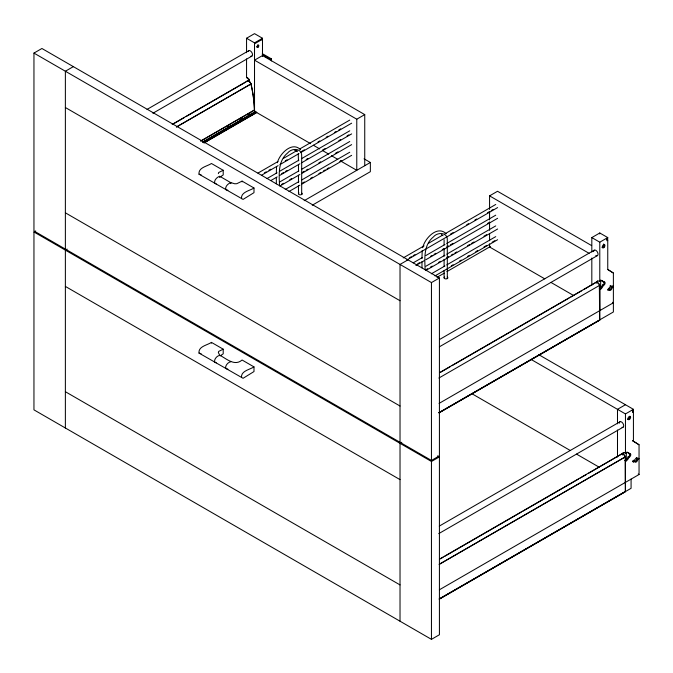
<?xml version="1.0" encoding="UTF-8"?>
<svg xmlns="http://www.w3.org/2000/svg" width="673" height="673" viewBox="0 0 673 673"><rect width="100%" height="100%" fill="white"/><g stroke="black" fill="none" stroke-linecap="round" stroke-linejoin="round"><path stroke-width="1.01" d="M262.487 56.566L262.495 40.17L261.604 39.732M276.544 166.542L276.342 173.466M422.173 250.625L421.971 258.575M600.299 280.414A4.972 2.869 -60 0 1 602.436 281.07L603.698 282.13A1.985 1.144 -60 0 1 605.094 283.156A1.985 1.144 -60 0 1 603.336 285.529L603.277 285.613A4.972 2.869 -60 0 1 600.232 289.398L599.391 288.91A4.972 2.869 -60 0 0 602.436 285.133L602.495 285.049A1.985 1.144 -60 0 0 603.975 283.611A1.985 1.144 -60 0 0 604.076 281.751M629.524 453.282A1.985 1.144 -60 0 1 629.751 455.116A1.985 1.144 -60 0 1 628.17 456.782L628.111 456.866A4.972 2.869 -60 0 1 625.066 460.652L625.907 461.14A4.972 2.869 -60 0 0 628.944 457.354L629.003 457.27A1.985 1.144 -60 0 0 630.761 454.898A1.985 1.144 -60 0 0 629.373 453.871L628.111 452.811A4.972 2.869 -60 0 0 626.824 452.071M628.944 457.354L628.136 456.79M218.346 173.626L218.683 172.515L223.209 170.286L223.209 174.946L219.432 177.445M277.385 162.723C279.396 154.092 291.989 140.943 300.537 149.658M422.728 247.731C424.453 238.772 437.265 224.849 446.174 233.741M246.747 81.542L246.974 81.298A3.415 1.969 60 0 1 250.684 83.444L250.92 83.965A111.39 64.314 60 0 1 254.327 108.765L254.377 110.17M602.739 281.735L602.857 281.642A1.985 1.144 -60 0 1 603.218 281.491M628.405 453.476L628.532 453.383A1.985 1.144 -60 0 1 628.893 453.232M220.189 355.84L223.209 353.838L223.209 349.178L211.448 342.389C207.25 345.249 198.215 346.326 198.989 353.073L243.079 378.293L253.99 371.555L253.99 366.894L242.078 360.021C234.599 366.6 226.321 358.633 219.642 355.125L218.346 352.517L218.683 351.415L223.209 349.178M33.953 53.091L41.919 48.49L439.419 277.983L439.419 455.857L431.452 460.458L33.953 230.957L33.953 53.091L431.452 282.584L439.419 277.983M73.349 66.635L65.374 71.229L65.374 249.103M246.554 52.73L246.554 38.252L254.52 33.65L262.487 38.252L262.487 39.219L254.52 43.821M246.554 38.252L254.52 42.853L262.487 38.252M147.042 109.413L248.732 50.694M152.897 113.257L251.862 56.12M271.345 60.915L271.345 58.837L270.453 59.35L262.529 54.774M249.944 82.518A4.972 2.869 60 0 0 246.554 77.555L247.908 77.959M172.162 124.404L246.612 81.416A3.609 2.078 60 0 1 248.825 81.214A3.609 2.078 60 0 1 251.037 83.974A111.651 64.457 60 0 1 254.461 108.841L254.503 110.103A1.253 0.723 60 0 0 255.387 111.634L256.716 112.551L204.054 142.954M173.205 124L184.099 117.708M185.916 116.665L245.838 82.064M176.461 126.953L250.92 83.965M176.587 126.953L251.037 83.974M437.618 455.84L439.419 456.874L439.419 634.748L431.452 639.35L33.953 409.857L33.953 231.983L35.719 230.957M200.798 140.96L254.369 110.027M200.806 141.094L254.503 110.103M227.289 127.012L229.106 125.96M240 119.668L241.817 118.625M248.169 114.957L249.986 113.905M202.548 142.096L255.387 111.634M202.724 142.188L255.387 111.785L254.529 111.281L254.52 42.853M204.399 142.104L256.152 112.223M204.054 142.802L256.716 112.399M67.149 249.103L65.374 250.129L65.374 428.003M223.209 170.286L211.448 163.497C207.25 166.349 198.215 167.434 198.989 174.181L243.079 199.401L253.99 192.663L253.99 188.003L242.078 181.121L236.787 183.695L234.776 183.779L230.746 182.593L230.746 183.603L230.704 182.619L219.642 176.225C216.925 177.31 213.921 180.028 214.704 183.249L216.252 183.965M230.704 182.619C227.987 183.704 224.984 186.413 225.766 189.643L227.895 190.274M257.969 173.079L277.966 161.537M283.417 158.391L297.045 150.525M299.771 148.943L349.758 120.088M364.741 114.603L262.487 55.565L254.52 60.166L356.774 119.205L364.741 114.603L364.741 165.718M264.405 172.894L266.222 171.842M268.948 170.269L270.765 169.226M285.302 160.83L287.11 159.779M301.647 151.391L304.373 149.818M318.001 141.953L319.818 140.901M326.169 137.233L327.987 136.182M334.346 132.514L336.164 131.462M338.889 129.889L340.706 128.837M261.755 175.089L278.1 165.651M279.918 164.607L298.98 153.595M300.797 152.544L351.643 123.193M267.055 178.547L277.057 172.776M279.783 171.203L298.862 160.191M301.588 158.609L349.758 130.806M281.667 173.642L283.484 172.599M285.302 171.548L287.11 170.496M306.19 159.484L308.007 158.433M322.544 150.045L325.261 148.472M338.889 140.607L340.706 139.555M347.066 135.887L348.883 134.836M270.84 180.557L277.192 176.89M279.918 175.317L299.889 163.791M301.706 162.74L351.643 133.91M279.783 181.92L298.862 170.9M301.588 169.327L349.758 141.523M281.667 184.36L283.484 183.308M289.836 179.641L291.653 178.589M302.556 172.296L304.373 171.253M306.19 170.202L308.007 169.15M318.909 162.858L320.727 161.806M335.255 153.419L337.981 151.846M279.918 186.034L299.889 174.5M301.706 173.457L351.643 144.628M285.234 189.492L298.862 181.617M301.588 180.044L349.758 152.233M302.556 183.014L304.373 181.962M310.733 178.295L312.55 177.243M318.909 173.575L320.727 172.524M323.452 170.95L325.261 169.899M327.078 168.856L328.895 167.804M339.798 161.512L341.615 160.46M288.995 191.511L299.889 185.218M301.706 184.166L351.643 155.337M304.179 200.68L370.36 162.471L370.36 171.674L312.264 205.215M489.565 209.429L489.565 195.868L497.532 191.275L591.643 245.603M403.211 257.902L424.074 245.847M428.617 243.231L442.22 235.373M444.946 233.8L495.749 204.466M409.546 257.767L411.363 256.716M413.18 255.673L414.997 254.621M450.397 234.179L453.114 232.614M466.734 224.748L468.551 223.697M474.902 220.029L476.72 218.986M487.614 212.693L489.431 211.65M491.24 210.599L493.057 209.547M230.746 361.771C228.467 362.015 224.832 365.38 225.766 368.535L227.895 369.166M406.812 260.014L497.625 207.578M407.989 259.837L400.023 264.439L400.023 442.312M413.188 262.849L422.265 257.616M425.891 255.521L444.946 244.518M446.763 243.466L495.749 215.183M417.714 263.766L419.531 262.714M430.426 256.43L432.243 255.378M434.051 254.335L435.868 253.284M442.228 249.616L444.037 248.564M446.763 246.991L448.58 245.948M450.397 244.896L453.114 243.323M487.614 223.411L489.431 222.359M415.889 265.482L424.066 260.762M425.883 259.719L497.625 218.296M425.891 266.23L444.946 255.235M446.763 254.184L495.749 225.901M425.883 269.764L427.7 268.712M430.426 267.139L432.243 266.096M438.594 262.428L440.411 261.376M446.763 257.709L448.58 256.657M451.305 255.092L453.114 254.041M454.931 252.989L456.748 251.946M467.642 245.653L469.46 244.61M471.268 243.559L473.994 241.986M483.98 236.223L486.705 234.65M425.883 270.428L497.625 229.013M431.334 273.802L444.946 265.944M446.763 264.901L495.749 236.618M451.305 265.801L453.114 264.758M459.474 261.09L461.291 260.039M467.642 256.371L469.46 255.319M475.811 251.652L477.628 250.608M483.98 246.941L486.705 245.367M492.148 242.221L494.874 240.648M434.96 275.905L497.625 239.723M436.97 277.352L444.222 273.162M446.948 271.589L490.466 246.469M591.819 252.047L591.819 237.586L599.786 232.984L607.753 237.586L607.753 238.553L606.869 239.066L606.869 240.749M591.819 237.586L599.786 242.187L607.753 237.586M439.898 339.301L594.259 250.179M439.393 346.814L597.388 255.605M440.033 372.371L595.302 282.727A3.609 2.078 60 0 1 597.515 282.525A3.609 2.078 60 0 1 599.727 285.285L599.786 320.079L439.074 412.86M440.159 372.506L450.144 366.735M451.962 365.691L569.089 298.063M570.906 297.02L581.8 290.728M583.617 289.676L595.655 282.61A3.415 1.969 60 0 1 595.958 282.433M596.396 282.534A4.972 2.869 60 0 1 599.786 281.491L600.232 281.28A4.972 2.869 -60 0 1 603.277 281.558L603.572 282.223M438.88 378.041L599.727 285.285M608.729 289.878A1.985 1.144 -60 0 0 610.26 289.348A1.985 1.144 -60 0 0 611.126 287.346L612.539 286.53L613.381 287.018L613.381 311.978L438.939 412.633M606.869 239.066L607.753 240.236L607.753 269.469L613.381 273.036L613.381 286.345L611.967 287.161A1.985 1.144 -60 0 0 610.562 286.353A1.985 1.144 -60 0 0 609.158 288.784L607.753 289.592L607.753 290.256L609.158 289.449A1.985 1.144 -60 0 0 610.562 290.265A1.985 1.144 -60 0 0 611.967 287.825L613.381 287.018M439.074 403.405L613.381 302.774L612.539 302.286M438.939 412.785L599.786 320.079M401.789 442.312L400.023 443.33L400.023 621.204M33.953 231.983L431.452 461.476L439.419 456.874M625.461 404.725L617.494 409.327L617.494 423.847M530.989 359.382L625.461 413.929L633.428 409.327L633.428 410.294L632.267 410.555M439.276 526.109L619.926 421.803M438.771 533.622L623.055 427.22M439.41 559.179L620.977 454.351A3.609 2.078 60 0 1 623.19 454.149A3.609 2.078 60 0 1 625.402 456.9L625.461 491.694L439.36 599.147M440.436 558.783L443.162 557.219M444.979 556.167L521.239 512.136M523.056 511.093L578.427 479.117M580.244 478.074L586.604 474.406M588.412 473.355L621.33 454.233A3.415 1.969 60 0 1 621.633 454.056M622.071 454.275A4.972 2.869 60 0 1 625.461 453.232L625.907 452.971A4.972 2.869 -60 0 1 628.944 453.299L629.247 453.955M439.158 564.319L625.267 456.874L625.04 456.37A3.415 1.969 60 0 0 622.357 453.989M439.292 564.353L625.402 456.9M634.403 461.619A1.985 1.144 -60 0 0 635.935 461.089A1.985 1.144 -60 0 0 636.801 459.087L638.214 458.271L639.047 458.75L639.047 474.515L439.368 589.8M632.586 460.845L633.428 461.333L634.824 460.525A1.985 1.144 -60 0 1 636.237 458.086A1.985 1.144 -60 0 1 637.642 458.902L639.047 458.086L639.047 444.769L632.586 440.714L639.047 444.769M632.586 461.518L633.428 461.998L634.824 461.19A1.985 1.144 -60 0 0 636.237 462.006A1.985 1.144 -60 0 0 637.642 459.566L639.047 458.75M439.225 598.911L625.326 491.467L625.267 456.874M439.225 599.063L631.081 488.312L631.081 479.109M253.99 188.003C249.91 190.737 240.682 191.99 241.523 198.686M253.99 366.894C249.91 369.628 240.682 370.882 241.523 377.587M201.118 174.803L198.989 174.181M201.118 353.704L198.989 353.073M603.294 285.537L602.461 285.049M633.428 411.977L632.485 410.883L633.428 411.977L633.428 441.202M294.522 150.239L296.17 150.601M216.252 362.856L214.704 362.15C213.77 359.012 217.371 355.647 219.642 355.403M624.998 452.584L625.907 453.022L625.066 452.542M606.398 238.671L607.34 239.218M606.592 238.814L607.584 239.504M606.676 238.907L607.652 239.63M606.81 239.142L607.727 239.908M606.853 239.277L607.744 240.068M271.345 58.837L263.379 54.235A1.211 0.698 0 0 0 262.184 54.076M489.565 195.868L589.102 253.342M613.381 273.036L607.719 269.486M612.539 285.865L613.381 286.345M611.967 287.161L611.126 286.673A1.985 1.144 -60 0 0 610.083 285.714M611.126 287.346L611.967 287.825M608.316 288.296L609.158 288.784M609.158 289.449L608.316 288.969A1.985 1.144 -60 0 0 608.501 289.668M364.043 158.82L370.36 162.471M254.52 111.281L310.623 143.669M313.34 145.242L319.675 148.893M322.384 150.466L328.718 154.117M331.436 155.69L337.77 159.341M340.488 160.914L356.774 170.319L356.774 119.205M544.768 278.849L489.565 246.983L489.565 243.853M551.103 282.509L573.724 295.573M538.955 354.78L633.428 409.327M632.586 409.815L633.428 410.294M631.955 410.362L633.192 411.136M632.427 410.757L633.318 411.363M632.527 411.018L633.369 411.506M632.561 411.169L633.419 411.809M65.374 107.52L400.023 300.73M637.642 458.902L636.801 458.414A1.985 1.144 -60 0 0 636.389 457.505M636.801 459.087L637.642 459.566M633.991 460.038L634.824 460.525M633.991 460.711L634.824 461.19M638.214 474.028L639.047 474.515M471.798 393.646L570.14 450.422M576.517 454.098L599.281 467.247M65.374 212.819L400.023 406.021M65.374 286.42L400.023 479.622M65.374 391.711L400.023 584.913M599.323 288.683L600.232 289.348L599.786 289.6L599.786 310.615M624.998 460.425L625.907 461.089L625.461 461.341L625.461 482.356M441.488 234.423L443.036 235.71M295.851 150.348L297.407 151.627M298.24 153.865L298.476 160.805M633.428 461.333L633.428 461.998M632.544 410.808L632.544 412.49M626.302 452.761L626.302 460.139M625.461 413.929L625.461 453.232M617.494 430.013L617.494 457.026M600.669 280.136L600.627 289.44M599.786 232.984L599.786 233.952M599.786 242.187L599.786 281.491M599.651 319.995L599.365 284.755A3.415 1.969 60 0 0 596.682 282.366M591.819 258.037L591.819 285.259M489.565 211.515L489.565 219.861M489.565 221.947L489.565 230.292M489.565 233.422L489.565 240.724M444.66 277.057A1.876 1.085 0 0 0 444.66 278.588A1.876 1.085 0 0 0 447.309 278.588L447.309 240.438C448.033 232.143 437.559 231.739 433.378 236.963C423.544 244.871 424.604 258.474 425.176 269.713M444.104 239.731L444.104 244.879M444.104 249.002L444.104 256.203M444.104 259.29L444.104 266.5M444.104 270.613L444.104 277.823M431.452 282.584L431.452 460.458M431.452 461.476L431.452 639.35M421.971 261.679L421.971 267.879M301.681 194.514L301.681 156.355C302.396 148.06 291.922 147.656 287.75 152.88C277.907 160.788 278.975 174.4 279.547 185.63M298.476 164.919L298.476 171.093M298.476 175.216L298.476 182.417M298.476 185.512L298.476 193.748M276.342 177.596L276.342 183.796M246.554 58.938L246.554 77.555M242.078 181.121L242.078 181.903M211.448 342.389L211.448 343.171M301.984 193.201A1.876 1.085 0 0 1 301.428 194.632A1.876 1.085 0 0 1 298.913 194.438A1.876 1.085 0 0 1 299.031 192.974M447.309 277.057A1.876 1.085 0 0 1 447.309 278.588M593.611 251.618A3.129 1.809 60 0 1 595.824 250.339A3.129 1.809 60 0 1 598.036 254.167A3.129 1.809 60 0 1 595.824 255.446M603.42 244.072A1.876 1.085 -60 0 1 603.908 245.889A1.876 1.085 -60 0 1 602.091 247.496M596.715 283.266A4.972 2.869 60 0 1 597.742 280.986M248.16 51.51A3.129 1.809 60 0 1 251.862 52.502A3.129 1.809 60 0 1 250.869 56.204M257.86 44.813A1.253 0.723 -60 0 1 257.717 46.126A1.253 0.723 -60 0 1 256.649 46.908M248.749 78.85A4.972 2.869 60 0 1 249.481 79.919M619.278 423.233A3.129 1.809 60 0 1 621.305 421.853A3.129 1.809 60 0 1 623.669 425.328A3.129 1.809 60 0 1 622.062 427.313M629.718 416.385A1.876 1.085 -60 0 1 629.095 418.463A1.876 1.085 -60 0 1 627.497 419.144M622.39 454.998A4.972 2.869 60 0 1 624.149 452.5M603.942 247.546A1.876 1.085 -60 0 0 604.539 244.644A1.876 1.085 -60 0 0 602.318 246.612A1.876 1.085 -60 0 0 603.942 247.546M258.163 47.102A1.253 0.723 -60 0 0 258.558 45.167A1.253 0.723 -60 0 0 257.078 46.479A1.253 0.723 -60 0 0 258.163 47.102M629.617 419.287A1.876 1.085 -60 0 0 630.214 416.377A1.876 1.085 -60 0 0 627.985 418.354A1.876 1.085 -60 0 0 629.617 419.287"/></g></svg>
